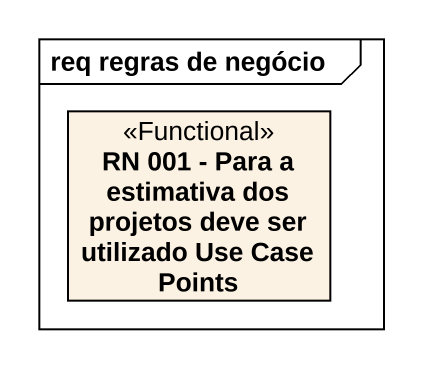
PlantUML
@startuml
mainframe req regras de negócio
hide circle
hide empty members
class "RN 001 - Para a estimativa dos projetos deve ser utilizado Use Case Points" as RN_001_Para_a_estimativa <<Functional>>
@enduml
